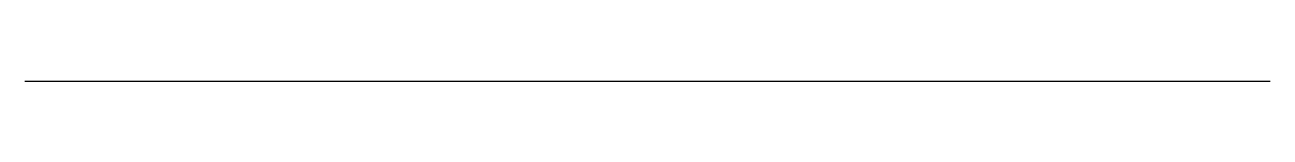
# Model space of a CAD drawing. Header units: millimetres. Extents: x 5 to 20, y 12.5 to 12.5.
import ezdxf

# ---------------------------------------------------------------- set-up
doc = ezdxf.new("R2010")
doc.units = ezdxf.units.MM
doc.layers.add('TestCut', color=7, linetype='Continuous')

msp = doc.modelspace()

# ---------------------------------------------------------------- linework, layer by layer
at = {"layer": 'TestCut'}
msp.add_line((5, 12.5), (20, 12.5), dxfattribs=at)

doc.saveas('drawing.dxf')
